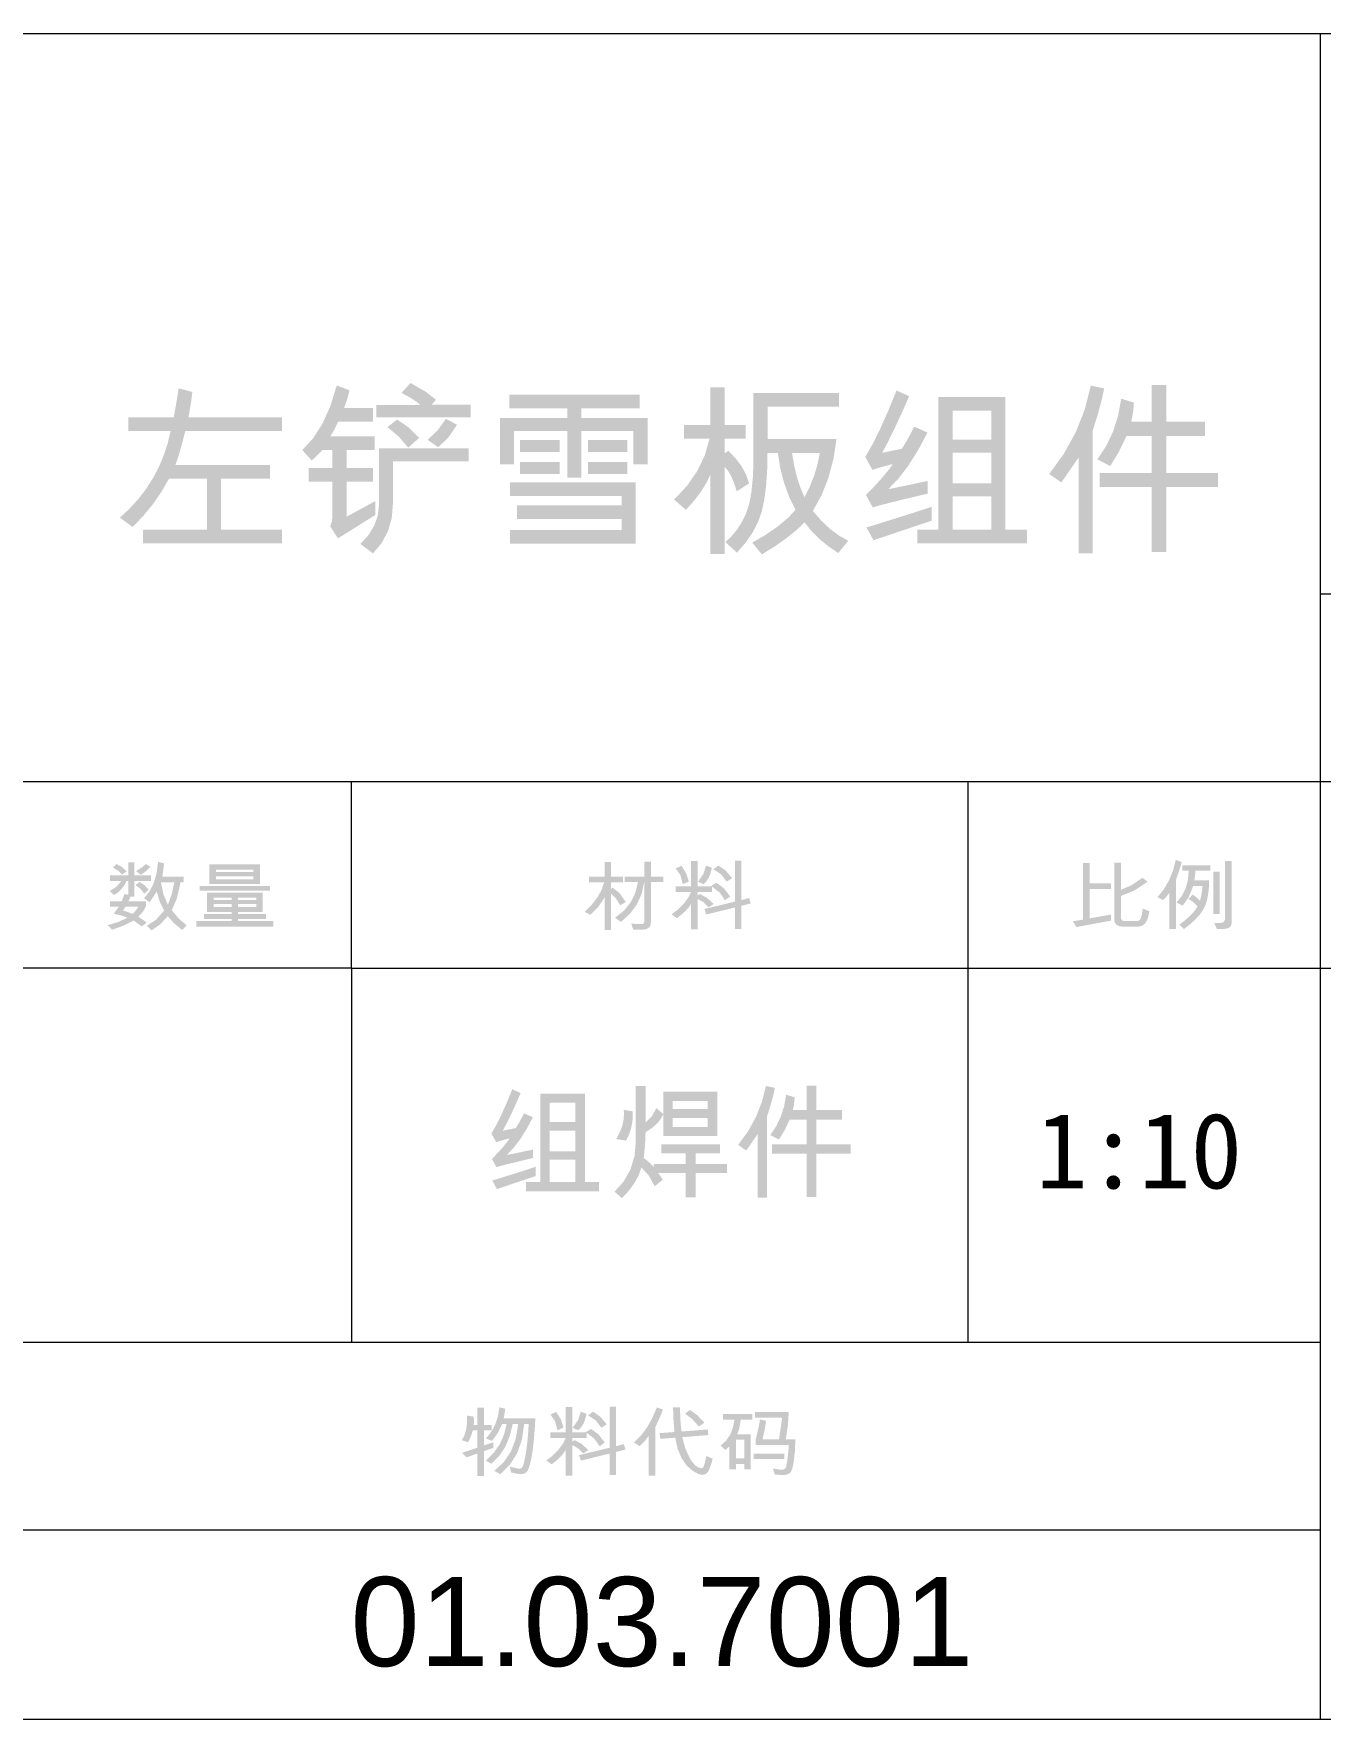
# Model space of a CAD drawing. Header units: millimetres. Extents: x 3 to 591, y 5 to 206.
# Drawn here: x 222.75 to 251.99, y 5.22 to 43.53 of the extents above; entities that cross this region are included whole.
import ezdxf

# ---------------------------------------------------------------- set-up
doc = ezdxf.new("R2010")
doc.units = ezdxf.units.MM

msp = doc.modelspace()

# ---------------------------------------------------------------- hatches: boundary and pattern name
h = msp.add_hatch(color=7)
h.dxf.hatch_style = 2
h.paths.add_polyline_path([(228.39191, 31.947304), (225.231241, 31.947304), (225.231241, 32.257638), (226.68645, 32.257638), (226.68645, 33.421254), (225.826554, 33.421254), (225.654463, 33.1206), (225.458962, 32.837103), (225.24, 32.570763), (224.997526, 32.321579), (224.710343, 32.532695), (224.929836, 32.738884), (225.127768, 32.956442), (225.304124, 33.185368), (225.458893, 33.425664), (225.592061, 33.677328), (225.703615, 33.940361), (225.793543, 34.214763), (225.861831, 34.500533), (224.900512, 34.500533), (224.900512, 34.810316), (225.934041, 34.810316), (225.977147, 35.057958), (226.009764, 35.251082), (226.031942, 35.389738), (226.043733, 35.47398), (226.35572, 35.389092), (226.343017, 35.272924), (226.323957, 35.137738), (226.298592, 34.983536), (226.266975, 34.810316), (228.39191, 34.810316), (228.39191, 34.500533), (226.194214, 34.500533), (226.130652, 34.247836), (226.072258, 34.035445), (226.019031, 33.863363), (225.970972, 33.731588), (228.120712, 33.731588), (228.120712, 33.421254), (227.00891, 33.421254), (227.00891, 32.257638), (228.39191, 32.257638)])
h = msp.add_hatch(color=7)
h.paths.add_polyline_path([(232.680916, 34.810316), (230.535035, 34.810316), (230.535035, 35.0975), (231.533837, 35.0975), (231.466132, 35.156307), (231.372951, 35.22111), (231.254241, 35.291906), (231.109952, 35.368697), (231.314453, 35.593593), (231.644286, 35.406318), (231.897639, 35.211601), (231.791805, 35.101909), (232.680916, 35.101909)])
h.paths.add_polyline_path([(230.512435, 32.592226), (229.666871, 32.063059), (229.489379, 32.334257), (229.526586, 32.435199), (229.538989, 32.544822), (229.538989, 33.352903), (228.997144, 33.352903), (228.997144, 33.663237), (229.538989, 33.663237), (229.538989, 34.068381), (229.311337, 34.072239), (229.280744, 34.034929), (229.230308, 33.982529), (229.160028, 33.915039), (229.069904, 33.83246), (228.85493, 34.068381), (229.105372, 34.342257), (229.319329, 34.678507), (229.496907, 35.077079), (229.638207, 35.537921), (229.9298, 35.428229), (229.869856, 35.204435), (229.805777, 35.02529), (230.458967, 35.02529), (230.458967, 34.717161), (229.67128, 34.717161), (229.596522, 34.557171), (229.493238, 34.378164), (230.500308, 34.378164), (230.500308, 34.068381), (229.86145, 34.068381), (229.86145, 33.663237), (230.458967, 33.663237), (230.458967, 33.352903), (229.86145, 33.352903), (229.86145, 32.55309), (230.512435, 32.908624)])
h.paths.add_polyline_path([(232.372786, 34.644952), (232.174831, 34.354324), (231.945043, 34.132322), (231.70306, 34.302096), (231.929678, 34.514107), (232.118676, 34.779448)])
h.paths.add_polyline_path([(231.509032, 34.343437), (231.262639, 34.124053), (231.047251, 34.376717), (230.789696, 34.589279), (231.008529, 34.762912), (231.27635, 34.58232)])
h.paths.add_polyline_path([(232.633511, 33.809861), (230.915373, 33.809861), (230.915373, 32.832005), (230.887063, 32.514419), (230.802167, 32.223187), (230.660738, 31.958415), (230.462825, 31.720204), (230.175642, 31.935177), (230.360127, 32.137439), (230.491902, 32.35231), (230.570967, 32.579789), (230.597322, 32.819878), (230.597322, 34.107517), (232.633511, 34.107517)])
h = msp.add_hatch(color=7)
h.paths.add_polyline_path([(236.703134, 33.748125), (236.380673, 33.748125), (236.380673, 34.504392), (235.200521, 34.504392), (235.200521, 33.4422), (234.87806, 33.4422), (234.87806, 34.504392), (233.670898, 34.504392), (233.670898, 33.748125), (233.350642, 33.748125), (233.350642, 34.79819), (234.87806, 34.79819), (234.87806, 35.017022), (233.561206, 35.017022), (233.561206, 35.327356), (236.525642, 35.327356), (236.525642, 35.017022), (235.200521, 35.017022), (235.200521, 34.79819), (236.703134, 34.79819)])
h.paths.add_polyline_path([(236.244522, 34.02263), (235.351554, 34.02263), (235.351554, 34.297686), (236.244522, 34.297686)])
h.paths.add_polyline_path([(234.708837, 34.02263), (233.80319, 34.02263), (233.80319, 34.297686), (234.708837, 34.297686)])
h.paths.add_polyline_path([(236.244522, 33.522677), (235.351554, 33.522677), (235.351554, 33.801592), (236.244522, 33.801592)])
h.paths.add_polyline_path([(234.708837, 33.522677), (233.80319, 33.522677), (233.80319, 33.801592), (234.708837, 33.801592)])
h.paths.add_polyline_path([(236.436897, 31.943446), (233.577743, 31.943446), (233.577743, 32.253229), (236.114436, 32.253229), (236.114436, 32.50348), (233.734839, 32.50348), (233.734839, 32.81161), (236.114436, 32.81161), (236.114436, 33.028789), (233.577743, 33.028789), (233.577743, 33.336367), (236.436897, 33.336367)])
h = msp.add_hatch(color=7)
h.paths.add_polyline_path([(239.00997, 33.311562), (238.731055, 33.129661), (238.668828, 33.322311), (238.602001, 33.480234), (238.530524, 33.603431), (238.454345, 33.691901), (238.454345, 31.703667), (238.133537, 31.703667), (238.133537, 33.518268), (238.042811, 33.325807), (237.919528, 33.127043), (237.763792, 32.92187), (237.575707, 32.710186), (237.306714, 32.943901), (237.602011, 33.258189), (237.834779, 33.594129), (238.005121, 33.951669), (238.113142, 34.330759), (237.532161, 34.330759), (237.532161, 34.641093), (238.133537, 34.641093), (238.133537, 35.492721), (238.454345, 35.492721), (238.454345, 34.641093), (238.933902, 34.641093), (238.933902, 34.330759), (238.454345, 34.330759), (238.454345, 33.993967), (238.53868, 34.051844), (238.711383, 33.874396), (238.847499, 33.691832), (238.947028, 33.504203)])
h.paths.add_polyline_path([(241.265542, 32.007387), (241.037891, 31.728472), (240.807009, 31.886119), (240.602224, 32.054929), (240.423587, 32.235107), (240.27115, 32.426861), (240.090894, 32.2526), (239.869245, 32.072912), (239.606152, 31.887747), (239.301562, 31.697052), (239.08273, 31.966046), (239.376872, 32.136285), (239.639182, 32.316343), (239.869659, 32.506323), (240.068303, 32.706328), (239.92155, 33.007412), (239.805442, 33.323689), (239.72003, 33.655262), (239.665364, 34.002235), (239.429996, 34.002235), (239.421848, 33.603896), (239.397474, 33.250515), (239.356977, 32.941989), (239.30046, 32.678216), (239.216753, 32.438248), (239.09465, 32.201277), (238.934203, 31.967406), (238.735464, 31.73674), (238.472535, 31.978172), (238.606687, 32.104047), (238.728023, 32.250128), (238.836543, 32.416363), (238.932248, 32.602699), (239.010469, 32.832444), (239.066469, 33.128903), (239.100145, 33.492025), (239.111393, 33.921757), (239.111393, 35.364288), (241.054427, 35.364288), (241.054427, 35.0523), (239.433854, 35.0523), (239.433854, 34.318632), (240.998754, 34.318632), (240.927958, 33.863062), (240.814786, 33.438962), (240.65924, 33.046384), (240.461319, 32.685381), (240.651781, 32.465343), (240.849375, 32.278998), (241.053996, 32.126346)])
h.paths.add_polyline_path([(240.618416, 34.002235), (239.987825, 34.002235), (240.035583, 33.71748), (240.098689, 33.455154), (240.177194, 33.215151), (240.27115, 32.997369), (240.391143, 33.238483), (240.489018, 33.486366), (240.564776, 33.740967)])
h = msp.add_hatch(color=7)
h.paths.add_polyline_path([(243.06967, 33.078398), (242.810513, 33.017446), (242.580811, 32.962746), (242.380565, 32.914299), (242.209774, 32.872106), (242.068439, 32.836165), (241.95656, 32.806477), (241.874136, 32.783041), (241.821167, 32.765859), (241.668481, 33.049184), (241.862664, 33.249791), (242.028424, 33.432416), (242.16566, 33.597057), (242.274266, 33.743715), (242.252269, 33.747237), (242.217767, 33.737169), (242.162594, 33.72183), (242.086853, 33.701271), (241.931893, 33.657587), (241.812899, 33.619691), (241.651944, 33.913489), (241.817309, 34.203204), (241.990942, 34.551521), (242.172843, 34.958542), (242.363012, 35.42437), (242.650195, 35.292079), (242.469138, 34.885187), (242.306375, 34.535191), (242.162008, 34.242143), (242.036141, 34.006093), (242.480972, 34.099249), (242.542674, 34.193291), (242.61037, 34.308366), (242.68406, 34.444421), (242.763746, 34.601406), (243.065812, 34.46746), (242.850941, 34.063557), (242.630489, 33.714225), (242.404457, 33.419462), (242.172843, 33.17927), (243.06967, 33.365581)])
h.paths.add_polyline_path([(245.325243, 31.947304), (242.832096, 31.947304), (242.832096, 32.257638), (243.316063, 32.257638), (243.316063, 35.275542), (244.839071, 35.275542), (244.839071, 32.257638), (245.325243, 32.257638)])
h.paths.add_polyline_path([(244.51661, 34.302096), (244.51661, 34.967413), (243.636319, 34.967413), (243.636319, 34.302096)])
h.paths.add_polyline_path([(244.51661, 33.311562), (244.51661, 34.010503), (243.636319, 34.010503), (243.636319, 33.311562)])
h.paths.add_polyline_path([(244.51661, 32.257638), (244.51661, 33.018315), (243.636319, 33.018315), (243.636319, 32.257638)])
h.paths.add_polyline_path([(243.162825, 32.464344), (241.837704, 32.020065), (241.680608, 32.311106), (241.978317, 32.403116), (242.243889, 32.485669), (242.477332, 32.558766), (242.678652, 32.622405), (242.847854, 32.676588), (242.984947, 32.721314), (243.089935, 32.756583), (243.162825, 32.782395)])
h = msp.add_hatch(color=7)
h.paths.add_polyline_path([(249.666063, 33.227226), (248.495833, 33.227226), (248.495833, 31.748867), (248.162899, 31.748867), (248.162899, 33.227226), (246.980542, 33.227226), (246.980542, 33.547482), (248.162899, 33.547482), (248.162899, 34.390842), (247.590738, 34.390842), (247.414693, 34.026902), (247.222526, 33.708437), (246.927075, 33.857265), (247.130482, 34.166187), (247.288465, 34.499293), (247.401077, 34.856584), (247.468368, 35.238059), (247.759961, 35.145455), (247.737706, 34.913256), (247.69602, 34.713302), (248.162899, 34.713302), (248.162899, 35.550598), (248.495833, 35.550598), (248.495833, 34.713302), (249.376675, 34.713302), (249.376675, 34.390842), (248.495833, 34.390842), (248.495833, 33.547482), (249.666063, 33.547482)])
h.paths.add_polyline_path([(247.081966, 35.46957), (247.023399, 35.196374), (246.930933, 34.859926), (246.819588, 34.508802), (246.819588, 31.724062), (246.499331, 31.724062), (246.499331, 33.898606), (246.10852, 33.332508), (245.833463, 33.526536), (246.168439, 33.98842), (246.437526, 34.476969), (246.640779, 34.992183), (246.778246, 35.534062)])
h = msp.add_hatch(color=7)
h.paths.add_polyline_path([(226.226946, 23.267912), (226.126073, 23.160425), (225.940451, 23.31387), (225.796998, 23.475169), (225.629635, 23.290305), (225.427132, 23.152157), (225.320748, 23.257439), (225.528763, 23.391867), (225.713213, 23.601949), (225.615717, 23.801902), (225.5484, 24.034102), (225.383586, 23.790464), (225.257909, 23.881415), (225.384534, 24.039769), (225.480049, 24.230472), (225.544558, 24.453628), (225.578165, 24.70934), (225.714867, 24.674614), (225.693369, 24.498983), (225.671872, 24.372548), (226.161902, 24.372548), (226.161902, 24.248524), (226.085283, 24.246871), (226.077566, 24.192852), (226.004806, 23.877763), (225.889051, 23.611871), (226.042495, 23.425836)])
h.paths.add_polyline_path([(225.946377, 24.246871), (225.642106, 24.246871), (225.700811, 23.967473), (225.800856, 23.736445), (225.890153, 23.980289)])
h.paths.add_polyline_path([(225.416659, 24.277188), (225.041281, 24.277188), (225.041281, 23.921654), (224.951985, 23.921654), (224.938824, 23.890303), (224.901273, 23.814718), (225.303109, 23.814718), (225.303109, 23.700065), (225.234827, 23.579349), (225.128925, 23.46194), (225.243784, 23.385941), (225.318543, 23.326892), (225.205544, 23.24421), (225.023091, 23.374848), (224.787516, 23.258266), (224.530856, 23.166489), (224.433291, 23.27122), (224.682578, 23.346392), (224.879775, 23.442648), (224.742041, 23.490259), (224.569992, 23.530842), (224.640617, 23.628407), (224.681889, 23.687938), (224.488413, 23.687938), (224.488413, 23.814718), (224.75024, 23.814718), (224.777525, 23.873422), (224.813078, 23.980082), (224.899619, 23.961341), (224.899619, 24.277188), (224.862137, 24.277188), (224.806438, 24.171449), (224.739422, 24.082402), (224.661141, 24.009995), (224.571646, 23.954175), (224.480144, 24.047882), (224.631384, 24.143725), (224.744176, 24.277188), (224.488413, 24.277188), (224.488413, 24.403967), (224.899619, 24.403967), (224.899619, 24.702726), (225.041281, 24.702726), (225.041281, 24.403967), (225.416659, 24.403967)])
h.paths.add_polyline_path([(225.128925, 23.687938), (224.835127, 23.687938), (224.781659, 23.601949), (224.797679, 23.598331), (224.839123, 23.584999), (224.905993, 23.561951), (224.998287, 23.529188), (225.077662, 23.610217)])
h.paths.add_polyline_path([(224.862137, 24.489957), (224.756854, 24.420504), (224.670383, 24.506424), (224.549597, 24.583663), (224.633382, 24.661385), (224.769257, 24.587039)])
h.paths.add_polyline_path([(225.400674, 24.598546), (225.3018, 24.494642), (225.181841, 24.417196), (225.075457, 24.500981), (225.204924, 24.577875), (225.297597, 24.659731)])
h.paths.add_polyline_path([(225.363742, 24.07875), (225.265626, 23.986697), (225.179223, 24.095493), (225.065535, 24.180725), (225.155934, 24.253485), (225.265626, 24.184308)])
h = msp.add_hatch(color=7)
h.paths.add_polyline_path([(227.892471, 24.202773), (226.745392, 24.202773), (226.745392, 24.65477), (227.892471, 24.65477)])
h.paths.add_polyline_path([(227.743091, 24.480035), (227.743091, 24.535707), (226.893669, 24.535707), (226.893669, 24.480035)])
h.paths.add_polyline_path([(227.743091, 24.315221), (227.743091, 24.379162), (226.893669, 24.379162), (226.893669, 24.315221)])
h.paths.add_polyline_path([(228.118469, 24.051189), (226.521598, 24.051189), (226.521598, 24.163086), (228.118469, 24.163086)])
h.paths.add_polyline_path([(228.199498, 23.239249), (226.447735, 23.239249), (226.447735, 23.364926), (227.247549, 23.364926), (227.247549, 23.414536), (226.618061, 23.414536), (226.618061, 23.527535), (227.247549, 23.527535), (227.247549, 23.572183), (226.688065, 23.572183), (226.688065, 24.011502), (227.957514, 24.011502), (227.957514, 23.572183), (227.395826, 23.572183), (227.395826, 23.527535), (228.031377, 23.527535), (228.031377, 23.414536), (227.395826, 23.414536), (227.395826, 23.364926), (228.199498, 23.364926)])
h.paths.add_polyline_path([(227.808135, 23.845035), (227.808135, 23.899054), (227.395826, 23.899054), (227.395826, 23.845035)])
h.paths.add_polyline_path([(227.247549, 23.899054), (226.837445, 23.899054), (226.837445, 23.845035), (227.247549, 23.845035)])
h.paths.add_polyline_path([(227.808135, 23.684631), (227.808135, 23.748572), (227.395826, 23.748572), (227.395826, 23.684631)])
h.paths.add_polyline_path([(227.247549, 23.684631), (227.247549, 23.748572), (226.837445, 23.748572), (226.837445, 23.684631)])
h = msp.add_hatch(color=7)
h.paths.add_polyline_path([(237.060887, 24.250178), (236.778114, 24.250178), (236.778114, 23.335161), (236.765711, 23.258748), (236.728504, 23.206727), (236.65912, 23.176686), (236.550462, 23.166489), (236.377932, 23.168142), (236.332732, 23.304293), (236.559833, 23.293819), (236.6102, 23.30574), (236.627081, 23.346185), (236.627081, 24.253485), (236.568686, 23.983743), (236.461303, 23.742578), (236.30493, 23.530041), (236.099568, 23.346185), (235.963969, 23.437135), (236.165808, 23.60076), (236.319847, 23.79074), (236.426034, 24.007178), (236.484316, 24.250178), (236.185006, 24.250178), (236.185006, 24.370894), (236.628734, 24.370894), (236.628734, 24.715404), (236.778114, 24.715404), (236.778114, 24.370894), (237.060887, 24.370894)])
h.paths.add_polyline_path([(236.20926, 23.797079), (236.081929, 23.722665), (235.982366, 23.882173), (235.875774, 23.988351), (235.875774, 23.160425), (235.726395, 23.160425), (235.726395, 23.902361), (235.57798, 23.676983), (235.40228, 23.506589), (235.273296, 23.576042), (235.439711, 23.7412), (235.56861, 23.907598), (235.660094, 24.075236), (235.714268, 24.244115), (235.369208, 24.244115), (235.369208, 24.370894), (235.726395, 24.370894), (235.726395, 24.707687), (235.875774, 24.707687), (235.875774, 24.370894), (236.142011, 24.370894), (236.142011, 24.244115), (235.875774, 24.244115), (235.875774, 24.097491), (235.911052, 24.125052), (236.069044, 23.995792)])
h = msp.add_hatch(color=7)
h.paths.add_polyline_path([(239.051768, 23.764006), (238.838447, 23.711089), (238.838447, 23.183576), (238.689068, 23.183576), (238.689068, 23.673056), (238.037532, 23.513203), (237.994537, 23.638329), (238.689068, 23.805347), (238.689068, 24.735799), (238.838447, 24.735799), (238.838447, 23.841727), (239.012632, 23.887478)])
h.paths.add_polyline_path([(238.58103, 23.923307), (238.462519, 23.83842), (238.342285, 24.012535), (238.170375, 24.144896), (238.170375, 24.026385), (237.841299, 24.026385), (237.841299, 23.94701), (237.892562, 23.978429), (238.05207, 23.893335), (238.207857, 23.752431), (238.090448, 23.674709), (237.967941, 23.79701), (237.841299, 23.865981), (237.841299, 23.173103), (237.692471, 23.173103), (237.692471, 23.757392), (237.641527, 23.679162), (237.570583, 23.598297), (237.479693, 23.514848), (237.368908, 23.428867), (237.250396, 23.518164), (237.390612, 23.622619), (237.52876, 23.763455), (237.637418, 23.908562), (237.690266, 24.026385), (237.342449, 24.026385), (237.342449, 24.153164), (237.692471, 24.153164), (237.692471, 24.728633), (237.841299, 24.728633), (237.841299, 24.153164), (238.155492, 24.153164), (238.143916, 24.158125), (238.267388, 24.234193), (238.436612, 24.110169)])
h.paths.add_polyline_path([(238.625678, 24.339475), (238.502206, 24.2601), (238.375771, 24.427256), (238.198487, 24.542322), (238.314242, 24.625004), (238.478435, 24.513245)])
h.paths.add_polyline_path([(238.164862, 24.577049), (238.136423, 24.456324), (238.095685, 24.353738), (238.042544, 24.269238), (237.976898, 24.202773), (237.848465, 24.258446), (237.9749, 24.439452), (238.033122, 24.625004)])
h.paths.add_polyline_path([(237.640657, 24.263958), (237.503955, 24.20112), (237.452692, 24.400729), (237.345205, 24.561063), (237.475843, 24.620043), (237.584502, 24.443861)])
h = msp.add_hatch(color=7)
h.paths.add_polyline_path([(248.109243, 23.587617), (248.077617, 23.434328), (248.025734, 23.324963), (247.953594, 23.25942), (247.861196, 23.237596), (247.499048, 23.237596), (247.42298, 23.248206), (247.363449, 23.279488), (247.325002, 23.328339), (247.312186, 23.392487), (247.312186, 24.692253), (247.465424, 24.692253), (247.465424, 24.075443), (247.705478, 24.179209), (247.952147, 24.348294), (248.068453, 24.258446), (247.770452, 24.0587), (247.465424, 23.935434), (247.465424, 23.427214), (247.487197, 23.37912), (247.535428, 23.363273), (247.816548, 23.363273), (247.874012, 23.376226), (247.910806, 23.415638), (247.936368, 23.500112), (247.959864, 23.648251)])
h.paths.add_polyline_path([(247.236118, 23.373194), (246.452841, 23.228225), (246.369608, 23.358312), (246.597811, 23.395794), (246.597811, 24.685638), (246.751049, 24.685638), (246.751049, 24.222617), (247.236118, 24.222617), (247.236118, 24.095838), (246.751049, 24.095838), (246.751049, 23.42556), (247.236118, 23.51155)])
h = msp.add_hatch(color=7)
h.paths.add_polyline_path([(248.844689, 24.707687), (248.816991, 24.605643), (248.770275, 24.461845), (248.714051, 24.299787), (248.714051, 23.181372), (248.566877, 23.181372), (248.566877, 24.014809), (248.511618, 23.935916), (248.422459, 23.840074), (248.293474, 23.905668), (248.437875, 24.08539), (248.555301, 24.286351), (248.645856, 24.5085), (248.709642, 24.751784)])
h.paths.add_polyline_path([(249.980744, 23.326892), (249.967842, 23.263339), (249.929205, 23.218234), (249.864937, 23.191629), (249.775141, 23.183576), (249.645054, 23.18523), (249.581113, 23.323585), (249.722224, 23.316419), (249.798843, 23.340122), (249.830814, 23.409575), (249.827506, 24.728633), (249.980744, 24.728633)])
h.paths.add_polyline_path([(249.495675, 24.507596), (249.15778, 24.507596), (249.145033, 24.383228), (249.133526, 24.286558), (249.468665, 24.286558), (249.459045, 24.073979), (249.432629, 23.891061), (249.389368, 23.73791), (249.329208, 23.614627), (249.250746, 23.506115), (249.152543, 23.398068), (249.034497, 23.290538), (248.896504, 23.183576), (248.791222, 23.283898), (248.934374, 23.392849), (249.051326, 23.498183), (249.14213, 23.600002), (249.206838, 23.698411), (249.11382, 23.790671), (249.000132, 23.864327), (249.090531, 23.964648), (249.173076, 23.910354), (249.261408, 23.826293), (249.295652, 23.972986), (249.318735, 24.159779), (249.105414, 24.159779), (249.001235, 23.902154), (248.865636, 23.714397), (248.725627, 23.784952), (248.84717, 23.935537), (248.933986, 24.106173), (248.986076, 24.296859), (249.003439, 24.507596), (248.861226, 24.507596), (248.861226, 24.633273), (249.495675, 24.633273)])
h.paths.add_polyline_path([(249.7112, 23.525881), (249.562923, 23.525881), (249.562923, 24.489957), (249.7112, 24.489957)])
h = msp.add_hatch(color=7)
h.paths.add_polyline_path([(234.099488, 17.977922), (233.926603, 17.937227), (233.773401, 17.900726), (233.639875, 17.868422), (233.526017, 17.840324), (233.431823, 17.816438), (233.357285, 17.79677), (233.302397, 17.781326), (233.267153, 17.770113), (233.165178, 17.958629), (233.294576, 18.092368), (233.404957, 18.214117), (233.496321, 18.323878), (233.568668, 18.42165), (233.531323, 18.417171), (233.444093, 18.393538), (233.340671, 18.364186), (233.261641, 18.338968), (233.154154, 18.534649), (233.264345, 18.727824), (233.380014, 18.960118), (233.501264, 19.231583), (233.628199, 19.542271), (233.819471, 19.454076), (233.698746, 19.182792), (233.590372, 18.949438), (233.494297, 18.754119), (233.410469, 18.596936), (233.706472, 18.658672), (233.792943, 18.798337), (233.895538, 18.993811), (234.096732, 18.903963), (233.953485, 18.634832), (233.806517, 18.402082), (233.655829, 18.205711), (233.501419, 18.045721), (234.099488, 18.169744)])
h.paths.add_polyline_path([(235.602652, 17.223859), (233.940738, 17.223859), (233.940738, 17.431116), (234.263199, 17.431116), (234.263199, 19.443052), (235.279089, 19.443052), (235.279089, 17.431116), (235.602652, 17.431116)])
h.paths.add_polyline_path([(235.064115, 18.79372), (235.064115, 19.237448), (234.477071, 19.237448), (234.477071, 18.79372)])
h.paths.add_polyline_path([(235.064115, 18.133915), (235.064115, 18.599692), (234.477071, 18.599692), (234.477071, 18.133915)])
h.paths.add_polyline_path([(235.064115, 17.431116), (235.064115, 17.938234), (234.477071, 17.938234), (234.477071, 17.431116)])
h.paths.add_polyline_path([(234.161224, 17.56892), (233.278177, 17.272366), (233.173446, 17.466945), (233.37173, 17.528104), (233.548626, 17.58301), (233.704141, 17.631664), (233.838281, 17.674064), (233.951053, 17.710212), (234.042463, 17.740107), (234.112518, 17.763749), (234.161224, 17.781138)])
h = msp.add_hatch(color=7)
h.paths.add_polyline_path([(236.122448, 17.066763), (235.952674, 17.212835), (236.164332, 17.449926), (236.31558, 17.719677), (236.406367, 18.022088), (236.436641, 18.357158), (236.436641, 19.612275), (236.663742, 19.612275), (236.663742, 18.788208), (236.797687, 18.923807), (236.905174, 19.112323), (237.059514, 18.980031), (237.059514, 19.482739), (238.287071, 19.482739), (238.287071, 18.481181), (237.059514, 18.481181), (237.059514, 18.969007), (237.000146, 18.861304), (236.916267, 18.758098), (236.802312, 18.659336), (236.658229, 18.564966), (236.645827, 18.256905), (236.616888, 17.980678), (236.76489, 17.859617), (236.841784, 17.772869), (236.848399, 17.84563), (237.570491, 17.84563), (237.570491, 18.088165), (237.016519, 18.088165), (237.016519, 18.291012), (238.349358, 18.291012), (238.349358, 18.088165), (237.796489, 18.088165), (237.796489, 17.84563), (238.507557, 17.84563), (238.507557, 17.638924), (237.796489, 17.638924), (237.796489, 17.083299), (237.570491, 17.083299), (237.570491, 17.638924), (236.946515, 17.638924), (236.959675, 17.618667), (236.988959, 17.577739), (237.051246, 17.484584), (236.864935, 17.337409), (236.728234, 17.583458), (236.56342, 17.762948), (236.502037, 17.587041), (236.408047, 17.412375), (236.2815, 17.238949)])
h.paths.add_polyline_path([(238.06934, 19.273277), (237.271732, 19.273277), (237.271732, 19.095786), (238.06934, 19.095786)])
h.paths.add_polyline_path([(238.06934, 18.890183), (237.271732, 18.890183), (237.271732, 18.686233), (238.06934, 18.686233)])
h.paths.add_polyline_path([(236.162136, 19.073738), (236.367739, 19.039011), (236.365758, 18.865059), (236.339903, 18.696224), (236.290069, 18.532453), (236.216155, 18.373694), (235.990156, 18.409523), (236.067654, 18.552563), (236.123137, 18.69395), (236.156503, 18.833683), (236.167648, 18.971763)])
h = msp.add_hatch(color=7)
h.paths.add_polyline_path([(241.318755, 18.07714), (240.538785, 18.07714), (240.538785, 17.091567), (240.317196, 17.091567), (240.317196, 18.07714), (239.528959, 18.07714), (239.528959, 18.291012), (240.317196, 18.291012), (240.317196, 18.853251), (239.935204, 18.853251), (239.81814, 18.610579), (239.689913, 18.398499), (239.49313, 18.497718), (239.628608, 18.703407), (239.734011, 18.925323), (239.809234, 19.163568), (239.854176, 19.418247), (240.048203, 19.35596), (240.033389, 19.201344), (240.00576, 19.068225), (240.317196, 19.068225), (240.317196, 19.626055), (240.538785, 19.626055), (240.538785, 19.068225), (241.125829, 19.068225), (241.125829, 18.853251), (240.538785, 18.853251), (240.538785, 18.291012), (241.318755, 18.291012)])
h.paths.add_polyline_path([(239.596207, 19.572587), (239.557208, 19.389859), (239.495886, 19.16579), (239.421472, 18.931524), (239.421472, 17.075031), (239.2076, 17.075031), (239.2076, 18.525278), (238.947426, 18.147696), (238.763872, 18.277231), (238.987114, 18.585016), (239.166534, 18.910578), (239.302133, 19.253916), (239.393911, 19.615031)])
h = msp.add_hatch(color=7)
h.paths.add_polyline_path([(234.154072, 12.058535), (234.134951, 11.762834), (234.113144, 11.513177), (234.088649, 11.309511), (234.061467, 11.151786), (234.033355, 11.031148), (234.00607, 10.938673), (233.979612, 10.874206), (233.95398, 10.837594), (233.894518, 10.803349), (233.817279, 10.791843), (233.741556, 10.801765), (233.601754, 10.83153), (233.572539, 10.965475), (233.65399, 10.943771), (233.716476, 10.928268), (233.760047, 10.918967), (233.784757, 10.915866), (233.836158, 10.929233), (233.868542, 10.969885), (233.881461, 11.009073), (233.897067, 11.072136), (233.915361, 11.159176), (233.936342, 11.270297), (233.957202, 11.403735), (233.975064, 11.558514), (233.989827, 11.734688), (234.001385, 11.932307), (233.899961, 11.932307), (233.846847, 11.575748), (233.737973, 11.266784), (233.573392, 11.005464), (233.353156, 10.791843), (233.21921, 10.86791), (233.434908, 11.063988), (233.597482, 11.306678), (233.706933, 11.596083), (233.76326, 11.932307), (233.639237, 11.932307), (233.570197, 11.65316), (233.466431, 11.40941), (233.327938, 11.201111), (233.154718, 11.028314), (233.027939, 11.100523), (233.204681, 11.274983), (233.3422, 11.471767), (233.440549, 11.690875), (233.499779, 11.932307), (233.397804, 11.932307), (233.297828, 11.724774), (233.168499, 11.548661), (233.030144, 11.603783), (233.148801, 11.751569), (233.239399, 11.918733), (233.301988, 12.105225), (233.336619, 12.310992), (233.470013, 12.279573), (233.433633, 12.058535)])
h.paths.add_polyline_path([(233.199918, 11.38936), (232.986598, 11.3166), (232.986598, 10.751053), (232.837218, 10.751053), (232.837218, 11.262029), (232.590825, 11.174937), (232.488299, 11.276912), (232.837218, 11.394321), (232.837218, 11.786786), (232.731385, 11.786786), (232.685634, 11.640507), (232.621693, 11.517793), (232.482236, 11.564095), (232.539088, 11.669929), (232.578216, 11.798913), (232.59967, 11.951048), (232.603503, 12.126335), (232.752882, 12.099876), (232.757843, 11.98798), (232.752882, 11.913566), (232.837218, 11.913566), (232.837218, 12.30107), (232.986598, 12.30107), (232.986598, 11.913566), (233.161333, 11.913566), (233.161333, 11.786786), (232.986598, 11.786786), (232.986598, 11.446686), (233.199918, 11.517793)])
h = msp.add_hatch(color=7)
h.paths.add_polyline_path([(236.201945, 11.351326), (235.988625, 11.298409), (235.988625, 10.770896), (235.839797, 10.770896), (235.839797, 11.260376), (235.188811, 11.100523), (235.145817, 11.225649), (235.839797, 11.392667), (235.839797, 12.323119), (235.988625, 12.323119), (235.988625, 11.429047), (236.162809, 11.474798)])
h.paths.add_polyline_path([(235.731207, 11.510627), (235.613247, 11.42574), (235.493082, 11.599855), (235.321654, 11.732216), (235.321654, 11.613705), (234.992579, 11.613705), (234.992579, 11.53433), (235.043842, 11.565749), (235.20335, 11.480655), (235.359137, 11.339751), (235.241177, 11.262029), (235.119152, 11.38433), (234.992579, 11.453301), (234.992579, 10.760423), (234.843751, 10.760423), (234.843751, 11.344712), (234.793125, 11.266482), (234.722345, 11.185617), (234.631516, 11.102168), (234.520738, 11.016187), (234.402778, 11.105484), (234.542511, 11.209939), (234.680591, 11.350775), (234.789249, 11.495882), (234.842097, 11.613705), (234.494831, 11.613705), (234.494831, 11.740484), (234.843751, 11.740484), (234.843751, 12.315953), (234.992579, 12.315953), (234.992579, 11.740484), (235.30622, 11.740484), (235.295196, 11.745445), (235.418117, 11.821513), (235.587271, 11.697489)])
h.paths.add_polyline_path([(235.776407, 11.926795), (235.652383, 11.84742), (235.526293, 12.014576), (235.349766, 12.129642), (235.46497, 12.212324), (235.629163, 12.100566)])
h.paths.add_polyline_path([(235.315591, 12.164369), (235.28747, 12.043644), (235.246896, 11.941058), (235.193815, 11.856558), (235.128178, 11.790094), (235.000296, 11.845766), (235.126455, 12.026772), (235.184402, 12.212324)])
h.paths.add_polyline_path([(234.792488, 11.851278), (234.655786, 11.78844), (234.604523, 11.988049), (234.497036, 12.148383), (234.627674, 12.207363), (234.736333, 12.031181)])
h = msp.add_hatch(color=7)
h.paths.add_polyline_path([(237.053681, 12.26028), (237.009998, 12.146592), (236.94895, 12.01058), (236.880049, 11.864508), (236.880049, 10.760423), (236.730669, 10.760423), (236.730669, 11.66607), (236.650054, 11.557274), (236.520656, 11.429047), (236.397184, 11.510627), (236.55459, 11.672375), (236.6936, 11.85996), (236.814213, 12.073384), (236.916429, 12.312646)])
h.paths.add_polyline_path([(238.183121, 11.145172), (238.165345, 11.070344), (238.128551, 10.95831), (238.082662, 10.854474), (238.039254, 10.802316), (237.947753, 10.775857), (237.852255, 10.799697), (237.72451, 10.870666), (237.590152, 10.990073), (237.47481, 11.159503), (237.386271, 11.372066), (237.332045, 11.621422), (236.993599, 11.595515), (236.975409, 11.72505), (237.314957, 11.750406), (237.289739, 12.062118), (237.283538, 12.309338), (237.440635, 12.309338), (237.445914, 12.131356), (237.453519, 11.981021), (237.463501, 11.858281), (237.475912, 11.763084), (237.763647, 11.78341), (238.071225, 11.809937), (238.08721, 11.681504), (237.493, 11.632997), (237.562315, 11.375511), (237.670491, 11.144069), (237.735078, 11.048571), (237.801474, 10.980358), (237.869626, 10.939431), (237.939484, 10.925788), (237.964504, 10.943168), (237.989163, 10.995379), (238.013511, 11.082523), (238.037601, 11.204703)])
h.paths.add_polyline_path([(237.994606, 11.963175), (237.872787, 11.875532), (237.709559, 12.053023), (237.555838, 12.166022), (237.66553, 12.252012), (237.830482, 12.135912)])
h = msp.add_hatch(color=7)
h.paths.add_polyline_path([(240.059567, 11.489681), (240.051299, 11.30151), (240.026494, 11.087294), (240.008502, 10.985069), (239.987565, 10.905737), (239.96363, 10.849247), (239.936646, 10.815545), (239.866022, 10.782059), (239.768525, 10.770896), (239.595444, 10.785779), (239.554103, 10.919173), (239.699623, 10.898365), (239.775691, 10.891613), (239.833569, 10.918622), (239.845256, 10.94229), (239.857202, 10.986008), (239.869458, 11.049777), (239.882076, 11.133596), (239.90316, 11.3084), (239.915149, 11.458813), (239.159984, 11.458813), (239.159984, 11.572363), (239.201109, 11.743111), (239.231022, 11.87753), (239.249668, 11.975672), (239.256998, 12.037589), (239.399211, 12.004516), (239.366207, 11.807181), (239.31708, 11.585041), (239.691355, 11.585041), (239.763564, 12.07893), (239.142345, 12.07893), (239.142345, 12.20571), (239.912944, 12.20571), (239.892204, 11.894962), (239.844593, 11.585041), (240.059567, 11.585041)])
h.paths.add_polyline_path([(239.084467, 12.030975), (238.821537, 12.027667), (238.790187, 11.842735), (238.742714, 11.700797), (239.048638, 11.700797), (239.048638, 10.902086), (238.902015, 10.902086), (238.902015, 11.022802), (238.711294, 11.022802), (238.711294, 10.902086), (238.565222, 10.902086), (238.565222, 11.427394), (238.474823, 11.341404), (238.362926, 11.440072), (238.486743, 11.552089), (238.580381, 11.687981), (238.643839, 11.847644), (238.677119, 12.030975), (238.421355, 12.030975), (238.421355, 12.157203), (239.084467, 12.157203)])
h.paths.add_polyline_path([(238.902015, 11.149581), (238.902015, 11.574017), (238.711294, 11.574017), (238.711294, 11.149581)])
h.paths.add_polyline_path([(239.810418, 11.133596), (239.118643, 11.133596), (239.118643, 11.260376), (239.810418, 11.260376)])

# ---------------------------------------------------------------- linework, layer by layer
at = {"color": 9, "lineweight": 0, "true_color": 0xc0c0c0}
for points in [[(291.994167, 43.532778), (176.988611, 43.532778)], [(251.989167, 43.532778), (251.989167, 5.221111)], [(291.994167, 30.7975), (251.989167, 30.7975)], [(291.994167, 26.528889), (176.988611, 26.528889)], [(229.975833, 22.295556), (229.975833, 26.528889)], [(243.981111, 26.528889), (243.981111, 22.295556)], [(229.975833, 22.295556), (176.988611, 22.295556)], [(229.975833, 22.295556), (229.975833, 13.793611)], [(229.975833, 22.295556), (291.994167, 22.295556)], [(243.981111, 22.295556), (243.981111, 13.793611)], [(221.967778, 13.793611), (251.989167, 13.793611)], [(4.974167, 5.221111), (291.994167, 5.221111)]]:
    msp.add_lwpolyline(points, dxfattribs=at)
at = {"color": 190, "lineweight": 0, "true_color": 0x8000ff}
msp.add_lwpolyline([(221.967778, 9.525), (251.989167, 9.525)], dxfattribs=at)

# ---------------------------------------------------------------- texts
at = {"color": 7, "attachment_point": 1}
for s, insert, char_height in [('{\\fSimSun|b0|i0|c0;1:10}', (245.53509, 19.008424), 1.721141), ('{\\fArialUnicodeMS|b0|i0|c0;01.03.7001}', (229.950546, 8.454785), 2.025099)]:
    msp.add_mtext(s, dxfattribs=dict(at, insert=insert, char_height=char_height))

doc.saveas('drawing.dxf')
